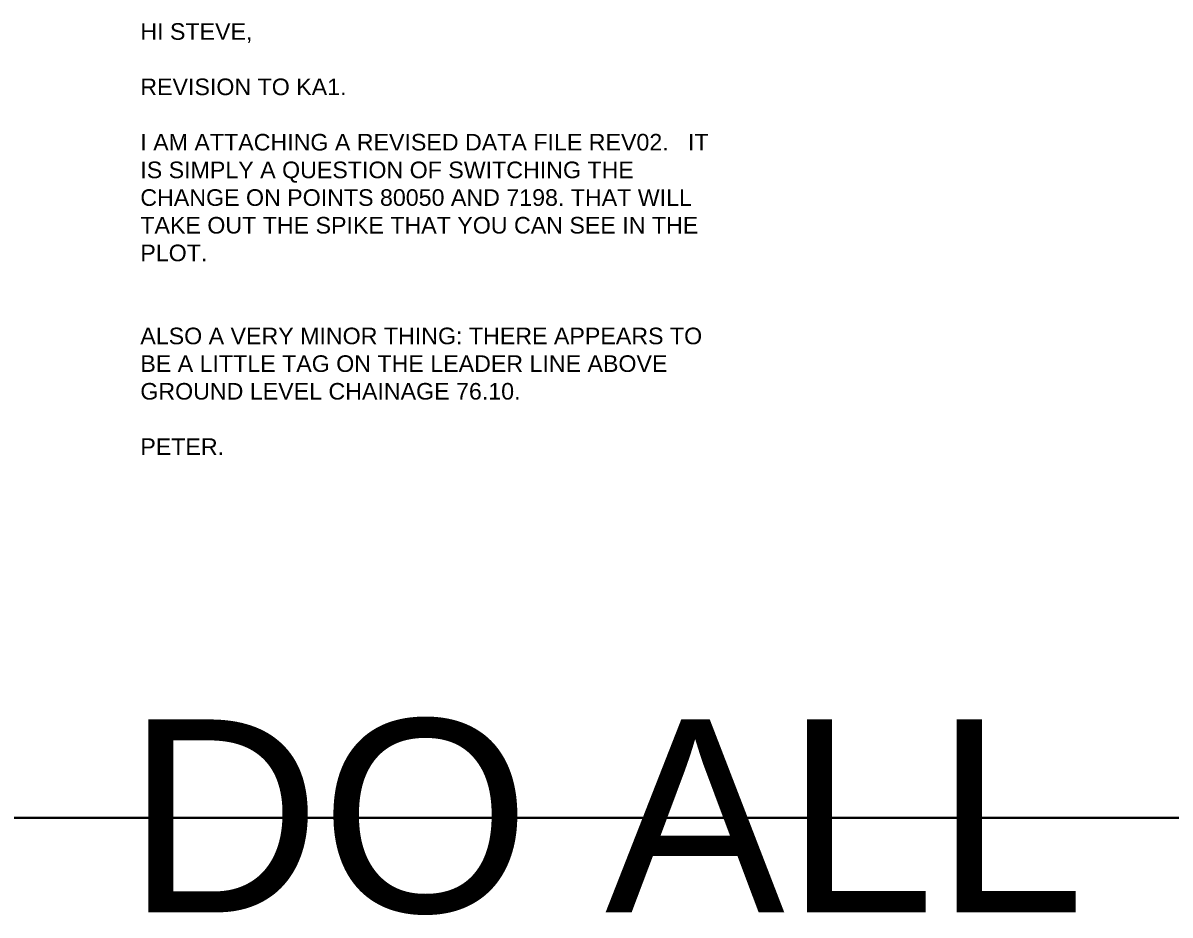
# Model space of a CAD drawing. Header units: millimetres. Extents: x -9362978 to 1075569, y -10691362 to 1425285150.
# Drawn here: x -7001883 to -4064407, y -3976818 to -1692348 of the extents above; entities that cross this region are included whole.
import ezdxf

# ---------------------------------------------------------------- set-up
doc = ezdxf.new("R2010")
doc.units = ezdxf.units.MM
doc.layers.get('0').update_dxf_attribs({"lineweight": 0})
doc.styles.get("Standard").update_dxf_attribs({"font": 'arial.ttf'})

msp = doc.modelspace()

# ---------------------------------------------------------------- linework, layer by layer
at = {"lineweight": 30}
msp.add_line((-7288021, -3727910), (1075569, -3727910), dxfattribs=at)

# ---------------------------------------------------------------- texts
at = {"color": 40, "lineweight": 0, "true_color": 0xf8d731}
msp.add_text('DO ALL K7-K13 AGAIN', height=493940.49, dxfattribs=at).set_placement((-6737791, -3969806))
at = {"color": 2, "true_color": 0xf1eb1f, "insert": (-6701296, -1692982), "char_height": 42515.204, "width": 1518313.26, "attachment_point": 1}
msp.add_mtext('HI STEVE,\\P\\PREVISION TO KA1.\\P\\PI AM ATTACHING A REVISED DATA FILE REV02.   IT IS SIMPLY A QUESTION OF SWITCHING THE CHANGE ON POINTS 80050 AND 7198. THAT WILL TAKE OUT THE SPIKE THAT YOU CAN SEE IN THE PLOT.\\P\\P\\PALSO A VERY MINOR THING: THERE APPEARS TO BE A LITTLE TAG ON THE LEADER LINE ABOVE GROUND LEVEL CHAINAGE 76.10.\\P\\PPETER.', dxfattribs=at)

doc.saveas('drawing.dxf')
